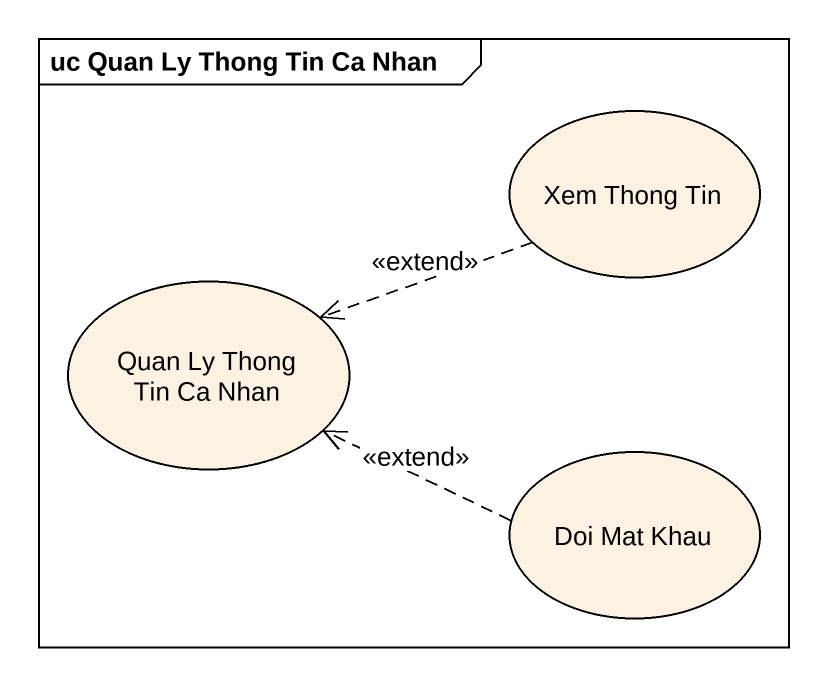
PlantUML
@startuml
mainframe uc Quan Ly Thong Tin Ca Nhan
usecase "Xem Thong Tin" as Xem_Thong_Tin
usecase "Quan Ly Thong Tin Ca Nhan" as Quan_Ly_Thong_Tin_Ca_Nhan
usecase "Doi Mat Khau" as Doi_Mat_Khau
Xem_Thong_Tin .left.> Quan_Ly_Thong_Tin_Ca_Nhan : <<extend>>
Doi_Mat_Khau .left.> Quan_Ly_Thong_Tin_Ca_Nhan : <<extend>>
@enduml
